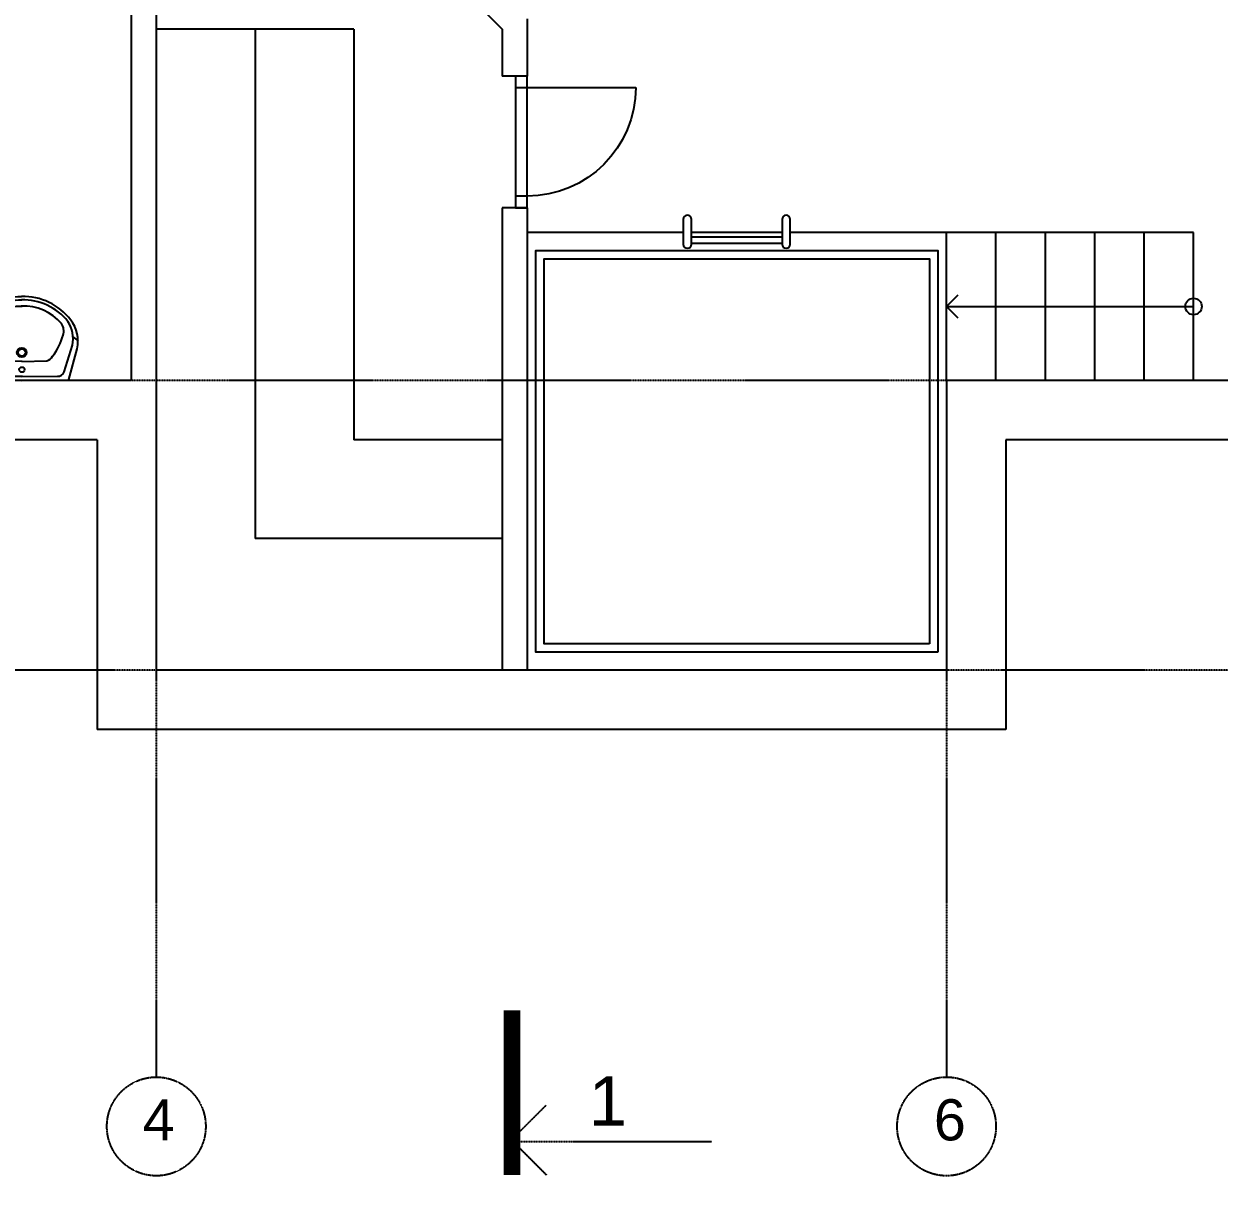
# Model space of a CAD drawing. Header units: millimetres. Extents: x -112665 to -16847, y 30630 to 100849.
# Drawn here: x -98847 to -91588, y 31654 to 38698 of the extents above; entities that cross this region are included whole.
import ezdxf

# ---------------------------------------------------------------- set-up
doc = ezdxf.new("R2010")
doc.units = ezdxf.units.MM
doc.linetypes.add('CENTER2', pattern=[1.125, 0.75, -0.125, 0.125, -0.125])
for name, color, linetype in [('axis', 40, 'CENTER2'), ('door', 251, 'Continuous'), ('furniture _san', 36, 'Continuous'), ('Stair', 250, 'Continuous'), ('wall', 5, 'Continuous')]:
    doc.layers.add(name, color=color, linetype=linetype)
doc.styles.get("Standard").update_dxf_attribs({"font": 'arial.ttf'})

# ---------------------------------------------------------------- blocks, each defined once
blk = doc.blocks.new('Door80')
for points in [[(-70, 0), (-70, 730)], [(-730, 70), (-730, 0)]]:
    blk.add_lwpolyline(points)
blk.add_lwpolyline([(-800, 0), (-800, 70), (0, 70), (0, 0)], close=True)
blk.add_arc((-70, 70), 660, 90, 180)
blk = doc.blocks.new('wash b1')
at = {"color": 0}
for p, q in [((-311.2, -264.2), (-342.2, -239.1)), ((311.4, -264.2), (342.4, -239.1))]:
    blk.add_line(p, q, dxfattribs=at)
for points in [[(0, 0), (-279, 0, 0.349334), (-283.9, -3.9), (-337.6, -191.1, 0.210862), (-299.3, -365.2, 0.238221), (-1, -511, -0.006376)], [(-2.8, 0), (276.2, 0, -0.349334), (281.1, -3.9), (337.7, -191.1, -0.210862), (299.4, -365.2, -0.236938), (-0.8, -511, 0.006376)], [(0, -25), (-216, -25, 0.390337), (-256, -51), (-308.3, -212.2, 0.183446), (-282, -357, 0.232242), (0, -490, 0.646667)], [(-2.8, -25), (213.2, -25, -0.390337), (253.2, -51), (308.4, -212.2, -0.183446), (282.2, -357, -0.230237), (-2.8, -490, -0.646667)], [(0, -116), (-151.4, -118.6, 0.204561), (-187, -147, 0.107345), (-251.6, -274.4, 0.24654), (-242, -344, 0.234802), (1, -452, 0.791678)], [(-2.8, -116), (148.6, -118.6, -0.218686), (184.2, -142, -0.103144), (251.8, -274.4, -0.24654), (242.2, -344, -0.232404), (-3.8, -452, -0.791678)]]:
    blk.add_lwpolyline(points, format="xyb", dxfattribs=at)
for centre, radius in [((0, -66), 16), ((0, -170), 29), ((0, -170), 22)]:
    blk.add_circle(centre, radius, dxfattribs=at)

msp = doc.modelspace()

# ---------------------------------------------------------------- linework, layer by layer
at = {"layer": 'axis'}
for p, q in [((-86097.2, 36530.9), (-105584.8, 36530.9)), ((-98043.1, 36530.9), (-98043.1, 32298.7)), ((-93243.1, 36530.9), (-93243.1, 32298.7)), ((-86097.2, 34770.9), (-105584.8, 34770.9)), ((-95886.5, 31916.5), (-95674.4, 32128.6)), ((-95886.5, 31916.5), (-95674.4, 31704.4)), ((-95882.6, 31907.1), (-94669.2, 31907.1))]:
    msp.add_line(p, q, dxfattribs=at)
at = {"layer": 'axis', "const_width": 100}
msp.add_lwpolyline([(-95882.6, 32704.4), (-95882.6, 31704.4)], dxfattribs=at)
at = {"layer": 'axis', "color": 3}
for centre in [(-98043.1, 31998.7), (-93243.1, 31998.7)]:
    msp.add_circle(centre, 300, dxfattribs=at)
at = {"layer": 'furniture _san'}
for points in [[(-96843.1, 38666.2), (-98043.1, 38666.2)], [(-97443.1, 38666.2), (-97443.1, 35570.9)], [(-96843.1, 38666.2), (-96843.1, 36170.9)], [(-94842.1, 37430.9), (-95791.1, 37430.9)], [(-94242.1, 37430.9), (-94792.1, 37430.9)], [(-93243.1, 37430.9), (-94192.1, 37430.9)], [(-95943.1, 36170.9), (-96843.1, 36170.9)], [(-95943.1, 35570.9), (-97443.1, 35570.9)]]:
    msp.add_lwpolyline(points, dxfattribs=at)
for points in [[(-93297.1, 34880.9), (-95737.1, 34880.9), (-95737.1, 37320.9), (-93297.1, 37320.9)], [(-93347.1, 34930.9), (-95687.1, 34930.9), (-95687.1, 37270.9), (-93347.1, 37270.9)]]:
    msp.add_lwpolyline(points, close=True, dxfattribs=at)
at = {"layer": 'Stair'}
for points in [[(-94792.1, 37359.6), (-94792.1, 37509.6, 1), (-94842.1, 37509.6), (-94842.1, 37359.6, 1)], [(-94192.1, 37359.6), (-94192.1, 37509.6, 1), (-94242.1, 37509.6), (-94242.1, 37359.6, 1)]]:
    msp.add_lwpolyline(points, format="xyb", close=True, dxfattribs=at)
for points in [[(-94792.1, 37404.6), (-94242.1, 37404.6)], [(-91743.1, 37430.9), (-93243.1, 37430.9)], [(-93243.1, 36530.9), (-93243.1, 37430.9)], [(-92943.1, 36530.9), (-92943.1, 37430.9)], [(-92643.1, 36530.9), (-92643.1, 37430.9)], [(-92343.1, 36530.9), (-92343.1, 37430.9)], [(-92043.1, 36530.9), (-92043.1, 37430.9)], [(-91743.1, 36530.9), (-91743.1, 37430.9)], [(-94792.1, 37364.6), (-94242.1, 37364.6)], [(-93172.4, 36910.1), (-93243.1, 36980.9), (-93172.4, 37051.6)], [(-93243.1, 36980.9), (-91743.1, 36980.9)]]:
    msp.add_lwpolyline(points, dxfattribs=at)
msp.add_circle((-91743.1, 36980.9), 50, dxfattribs=at)
at = {"layer": 'wall'}
msp.add_line((-91482.2, 36170.9), (-92883.1, 36170.9), dxfattribs=at)
for points in [[(-97041.1, 39764.2), (-95943.1, 38666.2)], [(-98195.1, 38825.1), (-98195.1, 36530.9)], [(-98043.1, 38762.1), (-98043.1, 34770.9)], [(-95791.1, 38729.2), (-95791.1, 38380.9)], [(-95943.1, 38666.2), (-95943.1, 38380.9)], [(-95791.1, 38380.9), (-95943.1, 38380.9)], [(-95943.1, 37580.9), (-95943.1, 34770.9)], [(-95791.1, 37580.9), (-95943.1, 37580.9)], [(-95791.1, 37580.9), (-95791.1, 34770.9)], [(-98195.1, 36530.9), (-100195.1, 36530.9)], [(-93243.1, 36530.9), (-93243.1, 34770.9)], [(-91333.1, 36530.9), (-93243.1, 36530.9)], [(-98403.1, 36170.9), (-103903.1, 36170.9)], [(-98403.1, 36170.9), (-98403.1, 34410.9)], [(-92883.1, 36170.9), (-92883.1, 34410.9)], [(-95943.1, 34770.9), (-98043.1, 34770.9)], [(-93243.1, 34770.9), (-95791.1, 34770.9)], [(-92883.1, 34410.9), (-98403.1, 34410.9)]]:
    msp.add_lwpolyline(points, dxfattribs=at)

# ---------------------------------------------------------------- block references
at = {"layer": 'door', "xscale": -1, "rotation": 270}
msp.add_blockref('Door80', (-95861.1, 38380.9), dxfattribs=at)
at = {"layer": 'furniture _san', "rotation": 180.3716139733379}
msp.add_blockref('wash b1', (-98859.3, 36530.9), dxfattribs=at)

# ---------------------------------------------------------------- texts
at = {"layer": 'axis', "insert": (-95416.1, 32303.8), "char_height": 300, "width": 4000, "attachment_point": 1}
msp.add_mtext('1', dxfattribs=at)
at = {"layer": 'axis', "color": 3, "char_height": 250, "width": 4000, "attachment_point": 1}
for s, insert in [('4', (-98125.7, 32163.8)), ('6', (-93320.1, 32163.8))]:
    msp.add_mtext(s, dxfattribs=dict(at, insert=insert))

doc.saveas('drawing.dxf')
